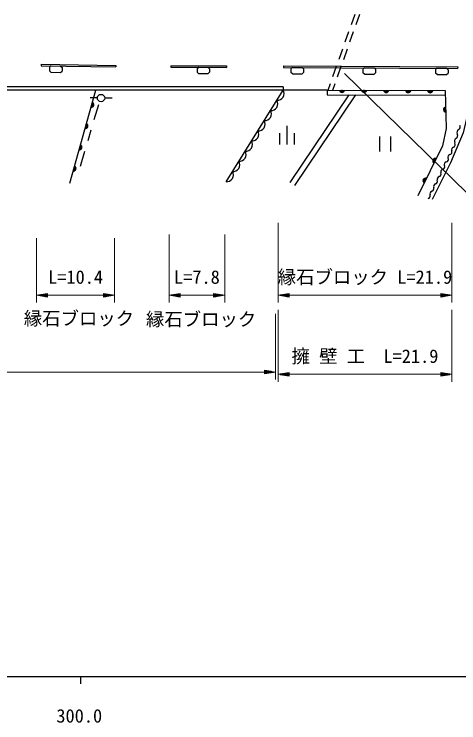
# Model space of a CAD drawing. Units: millimetres, scale not verified. Extents: x 40000 to 680000, y 20000 to 380000.
# Drawn here: x 358991 to 419465, y 198715 to 294996 of the extents above; entities that cross this region are included whole.
import ezdxf
from ezdxf.enums import TextEntityAlignment as Align

# ---------------------------------------------------------------- set-up
doc = ezdxf.new("R2010")
doc.units = ezdxf.units.MM
doc.header["$LTSCALE"] = 1000
for name, color, linetype, lineweight in [('M-BGD', 7, 'Continuous', 25), ('M-STR-HTXT', 7, 'Continuous', 13), ('M-STR-STRD', 7, 'Continuous', 25), ('M-TTL-BAND', 7, 'Continuous', 25)]:
    doc.layers.add(name, color=color, linetype=linetype, lineweight=lineweight)
doc.styles.add('ＭＳ ゴシック', font='')
doc.styles.get('ＭＳ ゴシック').set_extended_font_data('MS Gothic')

msp = doc.modelspace()

# ---------------------------------------------------------------- linework, layer by layer
at = {"layer": 'M-BGD'}
for p, q in [((404849, 293583), (405352, 294996)), ((405482, 293571), (405984, 294985)), ((404011, 291227), (404514, 292640)), ((404644, 291216), (405147, 292629)), ((403173, 288872), (403676, 290285)), ((403806, 288860), (404309, 290274)), ((364014, 287967), (363811, 287785)), ((364014, 287967), (365316, 287947)), ((365316, 287947), (365513, 287758)), ((402335, 286516), (402838, 287930)), ((402968, 286505), (403471, 287918)), ((363811, 287785), (363804, 287302)), ((364001, 287113), (363804, 287302)), ((364001, 287113), (365303, 287093)), ((365303, 287093), (365505, 287275)), ((365513, 287758), (365505, 287275)), ((383861, 287591), (383859, 287108)), ((384058, 286921), (383859, 287108)), ((384062, 287775), (383861, 287591)), ((384058, 286921), (385360, 286915)), ((384062, 287775), (385364, 287769)), ((385360, 286915), (385561, 287100)), ((385364, 287769), (385563, 287583)), ((385563, 287583), (385561, 287100)), ((396640, 287566), (396638, 287083)), ((396837, 286897), (396638, 287083)), ((396841, 287751), (396640, 287566)), ((396841, 287751), (398143, 287744)), ((398139, 286890), (398340, 287075)), ((398143, 287744), (398342, 287557)), ((398342, 287557), (398340, 287075)), ((406430, 287515), (406428, 287032)), ((406627, 286845), (406428, 287032)), ((406631, 287700), (406430, 287515)), ((406631, 287700), (407933, 287693)), ((407928, 286838), (408129, 287023)), ((407933, 287693), (408132, 287506)), ((408132, 287506), (408129, 287023)), ((416302, 287463), (416299, 286980)), ((416498, 286793), (416299, 286980)), ((416503, 287648), (416302, 287463)), ((416503, 287648), (417805, 287641)), ((417800, 286786), (418001, 286971)), ((417805, 287641), (418004, 287454)), ((418004, 287454), (418001, 286971)), ((396837, 286897), (398139, 286890)), ((406627, 286845), (407928, 286838)), ((416498, 286793), (417800, 286786)), ((395585, 285127), (334431, 285132)), ((395585, 285127), (395585, 284677)), ((401681, 284677), (402000, 285574)), ((402317, 284674), (402633, 285563)), ((366545, 272018), (370088, 284679)), ((387807, 272236), (395585, 284677)), ((396533, 272107), (404570, 284044)), ((397142, 271697), (405454, 284040)), ((401540, 284677), (401538, 284056)), ((401538, 284056), (417612, 283991)), ((370307, 283613), (369307, 283631)), ((371307, 283608), (372307, 283618)), ((369890, 280704), (370486, 282737)), ((369046, 277825), (369468, 279264)), ((396079, 279808), (396079, 277308)), ((395079, 278808), (395079, 277308)), ((397079, 278808), (397079, 277308)), ((408659, 278356), (408659, 276356)), ((410159, 278356), (410159, 276356)), ((368028, 274352), (368624, 276385))]:
    msp.add_line(p, q, dxfattribs=at)
for points in [[(401540, 284677), (395585, 284677), (334431, 284682)], [(401540, 284677), (417615, 284613), (417744, 279448), (417249, 277124), (413870, 270325)], [(421010, 284561), (420954, 282786), (420075, 278859), (418318, 274795), (415846, 269824)]]:
    msp.add_lwpolyline(points, dxfattribs=at)
msp.add_circle((370807, 283604), 500, dxfattribs=at)
for centre, radius, start, end in [((394801, 284205), 914, 264.93535, 31.03854), ((403578, 284723), 354, 188.56731, 350.97249), ((403578, 284723), 283, 190.79135, 348.74845), ((403578, 284723), 212, 194.53767, 345.00212), ((403578, 284723), 142, 202.2494, 337.29039), ((403578, 284723), 100, 212.56707, 326.97273), ((403578, 284723), 100, 212.56707, 326.97273), ((406578, 284711), 354, 188.56731, 350.97249), ((406578, 284711), 283, 190.79135, 348.74845), ((406578, 284711), 212, 194.53767, 345.00212), ((406578, 284711), 142, 202.2494, 337.29039), ((406578, 284711), 100, 212.56707, 326.97273), ((406578, 284711), 100, 212.56707, 326.97273), ((409578, 284699), 354, 188.56731, 350.97249), ((409578, 284699), 283, 190.79135, 348.74845), ((409578, 284699), 212, 194.53767, 345.00212), ((409578, 284699), 142, 202.2494, 337.29039), ((409578, 284699), 100, 212.56707, 326.97273), ((409578, 284699), 100, 212.56707, 326.97273), ((412578, 284687), 354, 188.56731, 350.97249), ((412578, 284687), 283, 190.79135, 348.74845), ((412578, 284687), 212, 194.53767, 345.00212), ((412578, 284687), 142, 202.2494, 337.29039), ((412578, 284687), 100, 212.56707, 326.97273), ((412578, 284687), 100, 212.56707, 326.97273), ((415578, 284675), 354, 188.56731, 350.97249), ((415578, 284675), 283, 190.79135, 348.74845), ((415578, 284675), 212, 194.53767, 345.00212), ((415578, 284675), 142, 202.2494, 337.29039), ((415578, 284675), 100, 212.56707, 326.97273), ((415578, 284675), 100, 212.56707, 326.97273), ((393937, 282823), 914, 264.93535, 31.03854), ((369477, 282696), 354, 263.16615, 65.57133), ((369477, 282696), 283, 265.39019, 63.34729), ((369477, 282696), 212, 269.13652, 59.60096), ((369477, 282696), 142, 276.84825, 51.88923), ((369477, 282696), 100, 287.16591, 41.57157), ((369477, 282696), 100, 287.16591, 41.57157), ((417733, 282032), 354, 100.22951, 262.63469), ((417733, 282032), 283, 102.45355, 260.41065), ((417733, 282032), 212, 106.19987, 256.66432), ((417733, 282032), 142, 113.9116, 248.95259), ((417733, 282032), 100, 124.22926, 238.63493), ((417733, 282032), 100, 124.22926, 238.63493), ((393073, 281441), 914, 264.93535, 31.03854), ((392209, 280059), 914, 264.93535, 31.03854), ((368669, 279807), 354, 263.16615, 65.57133), ((368669, 279807), 283, 265.39019, 63.34729), ((368669, 279807), 212, 269.13652, 59.60096), ((368669, 279807), 142, 276.84825, 51.88923), ((368669, 279807), 100, 287.16591, 41.57157), ((368669, 279807), 100, 287.16591, 41.57157), ((419651, 278911), 443, 119.82389, 208.05306), ((419210, 279680), 443, 299.82389, 28.05306), ((391345, 278676), 914, 264.93535, 31.03854), ((418868, 278494), 443, 299.82389, 28.05306), ((390481, 277294), 914, 264.93535, 31.03854), ((418527, 277309), 443, 299.82389, 28.05306), ((419309, 277725), 443, 119.82389, 208.05306), ((367860, 276918), 354, 263.16615, 65.57133), ((367860, 276918), 283, 265.39019, 63.34729), ((367860, 276918), 212, 269.13652, 59.60096), ((367860, 276918), 142, 276.84825, 51.88923), ((367860, 276918), 100, 287.16591, 41.57157), ((367860, 276918), 100, 287.16591, 41.57157), ((389616, 275912), 914, 264.93535, 31.03854), ((418157, 276284), 372, 285.42268, 22.16565), ((418846, 276565), 372, 105.42268, 202.16565), ((416275, 275044), 354, 72.3776, 234.78277), ((417665, 275285), 372, 285.42268, 22.16565), ((418355, 275566), 372, 105.42268, 202.16565), ((388752, 274529), 914, 264.93535, 31.03854), ((416275, 275044), 283, 74.60163, 232.55874), ((416275, 275044), 212, 78.34796, 228.81241), ((416275, 275044), 142, 86.05969, 221.10068), ((416275, 275044), 100, 96.37735, 210.78302), ((416275, 275044), 100, 96.37735, 210.78302), ((417174, 274286), 372, 285.42268, 22.16565), ((417863, 274567), 372, 105.42268, 202.16565), ((367052, 274029), 354, 263.16615, 65.57133), ((367052, 274029), 283, 265.39019, 63.34729), ((367052, 274029), 212, 269.13652, 59.60096), ((367052, 274029), 142, 276.84825, 51.88923), ((367052, 274029), 100, 287.16591, 41.57157), ((367052, 274029), 100, 287.16591, 41.57157), ((387888, 273147), 914, 264.93535, 31.03854), ((417372, 273569), 372, 105.42268, 202.16565), ((414941, 272357), 354, 72.3776, 234.78277), ((414941, 272357), 283, 74.60163, 232.55874), ((414941, 272357), 212, 78.34796, 228.81241), ((414941, 272357), 142, 86.05969, 221.10068), ((416880, 272570), 372, 105.42268, 202.16565), ((416682, 273288), 372, 285.42268, 22.16565), ((414941, 272357), 100, 96.37735, 210.78302), ((414941, 272357), 100, 96.37735, 210.78302), ((416388, 271571), 372, 105.42268, 202.16565), ((416190, 272289), 372, 285.42268, 22.16565), ((415897, 270572), 372, 105.42268, 202.16565), ((415699, 271290), 372, 285.42268, 22.16565), ((415207, 270291), 372, 285.42268, 22.16565)]:
    msp.add_arc(centre, radius, start, end, dxfattribs=at)
at = {"layer": 'M-STR-HTXT'}
for p, q in [((394879, 266643), (394879, 255813)), ((418523, 266643), (418523, 255813)), ((380064, 265072), (380064, 255813)), ((387621, 265072), (387621, 255813)), ((362032, 264548), (362032, 255813)), ((372657, 264548), (372657, 255813)), ((362032, 256813), (363532, 257063)), ((362032, 256813), (363532, 256563)), ((362032, 256813), (363532, 256813)), ((363532, 256863), (362332, 256863)), ((363532, 256763), (362332, 256763)), ((362632, 256913), (363532, 256913)), ((362632, 256713), (363532, 256713)), ((363532, 256963), (362932, 256963)), ((363532, 256663), (362932, 256663)), ((363232, 257013), (363532, 257013)), ((363232, 256613), (363532, 256613)), ((363532, 256563), (363532, 257063)), ((363532, 256813), (371157, 256813)), ((372657, 256813), (371157, 257063)), ((371157, 257063), (371157, 256563)), ((371457, 257013), (371157, 257013)), ((371157, 256963), (371757, 256963)), ((372057, 256913), (371157, 256913)), ((371157, 256863), (372357, 256863)), ((372657, 256813), (371157, 256563)), ((372657, 256813), (371157, 256813)), ((371157, 256763), (372357, 256763)), ((372057, 256713), (371157, 256713)), ((371157, 256663), (371757, 256663)), ((371457, 256613), (371157, 256613)), ((380064, 256813), (381564, 257063)), ((380064, 256813), (381564, 256563)), ((380064, 256813), (381564, 256813)), ((381564, 256863), (380364, 256863)), ((381564, 256763), (380364, 256763)), ((380664, 256913), (381564, 256913)), ((380664, 256713), (381564, 256713)), ((381564, 256963), (380964, 256963)), ((381564, 256663), (380964, 256663)), ((381264, 257013), (381564, 257013)), ((381264, 256613), (381564, 256613)), ((381564, 256563), (381564, 257063)), ((381564, 256813), (386121, 256813)), ((387621, 256813), (386121, 257063)), ((386121, 257063), (386121, 256563)), ((386421, 257013), (386121, 257013)), ((386121, 256963), (386721, 256963)), ((387021, 256913), (386121, 256913)), ((386121, 256863), (387321, 256863)), ((387621, 256813), (386121, 256563)), ((387621, 256813), (386121, 256813)), ((386121, 256763), (387321, 256763)), ((387021, 256713), (386121, 256713)), ((386121, 256663), (386721, 256663)), ((386421, 256613), (386121, 256613)), ((394879, 256813), (396379, 257063)), ((394879, 256813), (396379, 256563)), ((394879, 256813), (396379, 256813)), ((396379, 256863), (395179, 256863)), ((396379, 256763), (395179, 256763)), ((395479, 256913), (396379, 256913)), ((395479, 256713), (396379, 256713)), ((396379, 256963), (395779, 256963)), ((396379, 256663), (395779, 256663)), ((396079, 257013), (396379, 257013)), ((396079, 256613), (396379, 256613)), ((396379, 256563), (396379, 257063)), ((396379, 256813), (417023, 256813)), ((418523, 256813), (417023, 257063)), ((417023, 257063), (417023, 256563)), ((417323, 257013), (417023, 257013)), ((417023, 256963), (417623, 256963)), ((417923, 256913), (417023, 256913)), ((417023, 256863), (418223, 256863)), ((418523, 256813), (417023, 256563)), ((418523, 256813), (417023, 256813)), ((417023, 256763), (418223, 256763)), ((417923, 256713), (417023, 256713)), ((417023, 256663), (417623, 256663)), ((417323, 256613), (417023, 256613)), ((394544, 254292), (394544, 245374)), ((394879, 254813), (394879, 245066)), ((418523, 254813), (418523, 245066)), ((394544, 246374), (393044, 246624)), ((393044, 246624), (393044, 246124)), ((393344, 246574), (393044, 246574)), ((393044, 246524), (393644, 246524)), ((67099, 246374), (393044, 246374)), ((393944, 246474), (393044, 246474)), ((393044, 246424), (394244, 246424)), ((394544, 246374), (393044, 246124)), ((394544, 246374), (393044, 246374)), ((393044, 246324), (394244, 246324)), ((393944, 246274), (393044, 246274)), ((393044, 246224), (393644, 246224)), ((393344, 246174), (393044, 246174)), ((394879, 246066), (396379, 246316)), ((394879, 246066), (396379, 245816)), ((394879, 246066), (396379, 246066)), ((396379, 246116), (395179, 246116)), ((396379, 246016), (395179, 246016)), ((395479, 246166), (396379, 246166)), ((395479, 245966), (396379, 245966)), ((396379, 246216), (395779, 246216)), ((396379, 245916), (395779, 245916)), ((396079, 246266), (396379, 246266)), ((396079, 245866), (396379, 245866)), ((396379, 245816), (396379, 246316)), ((396379, 246066), (417023, 246066)), ((418523, 246066), (417023, 246316)), ((417023, 246316), (417023, 245816)), ((417323, 246266), (417023, 246266)), ((417023, 246216), (417623, 246216)), ((417923, 246166), (417023, 246166)), ((417023, 246116), (418223, 246116)), ((418523, 246066), (417023, 245816)), ((418523, 246066), (417023, 246066)), ((417023, 246016), (418223, 246016)), ((417923, 245966), (417023, 245966)), ((417023, 245916), (417623, 245916)), ((417323, 245866), (417023, 245866))]:
    msp.add_line(p, q, dxfattribs=at)
msp.add_lwpolyline([(403895, 286942), (426142, 265293), (457592, 265293)], dxfattribs=at)
at = {"layer": 'M-STR-STRD'}
for p, q in [((362665, 288189), (362663, 287989)), ((362663, 287989), (372818, 287829)), ((362665, 288189), (372820, 288029)), ((372820, 288029), (372818, 287829)), ((380288, 287993), (380287, 287793)), ((380288, 287993), (387881, 287957)), ((387881, 287957), (387880, 287757)), ((395634, 287957), (419306, 287833)), ((395634, 287957), (395634, 287757)), ((380287, 287793), (387880, 287757)), ((395634, 287757), (419304, 287633)), ((419306, 287833), (419304, 287633))]:
    msp.add_line(p, q, dxfattribs=at)
at = {"layer": 'M-TTL-BAND'}
for p, q in [((40000, 205000), (579000, 205000)), ((368000, 205000), (368000, 204000))]:
    msp.add_line(p, q, dxfattribs=at)

# ---------------------------------------------------------------- texts
at = {"layer": 'M-STR-HTXT', "style": 'ＭＳ ゴシック'}
for s, p in [('L=10.4', (367345, 257813)), ('L=7.8', (383843, 257813)), ('縁石ブロック L=21.9', (406701, 257813)), ('縁石ブロック', (367803, 252192)), ('縁石ブロック', (384414, 252080)), ('擁 壁 工  L=21.9', (406701, 247066))]:
    msp.add_text(s, height=1833, dxfattribs=at).set_placement(p, align=Align.BOTTOM_CENTER)
at = {"layer": 'M-TTL-BAND', "style": 'ＭＳ ゴシック'}
msp.add_text('300.0', height=1833, dxfattribs=at).set_placement((367844, 198195), align=Align.BOTTOM_CENTER)

doc.saveas('drawing.dxf')
